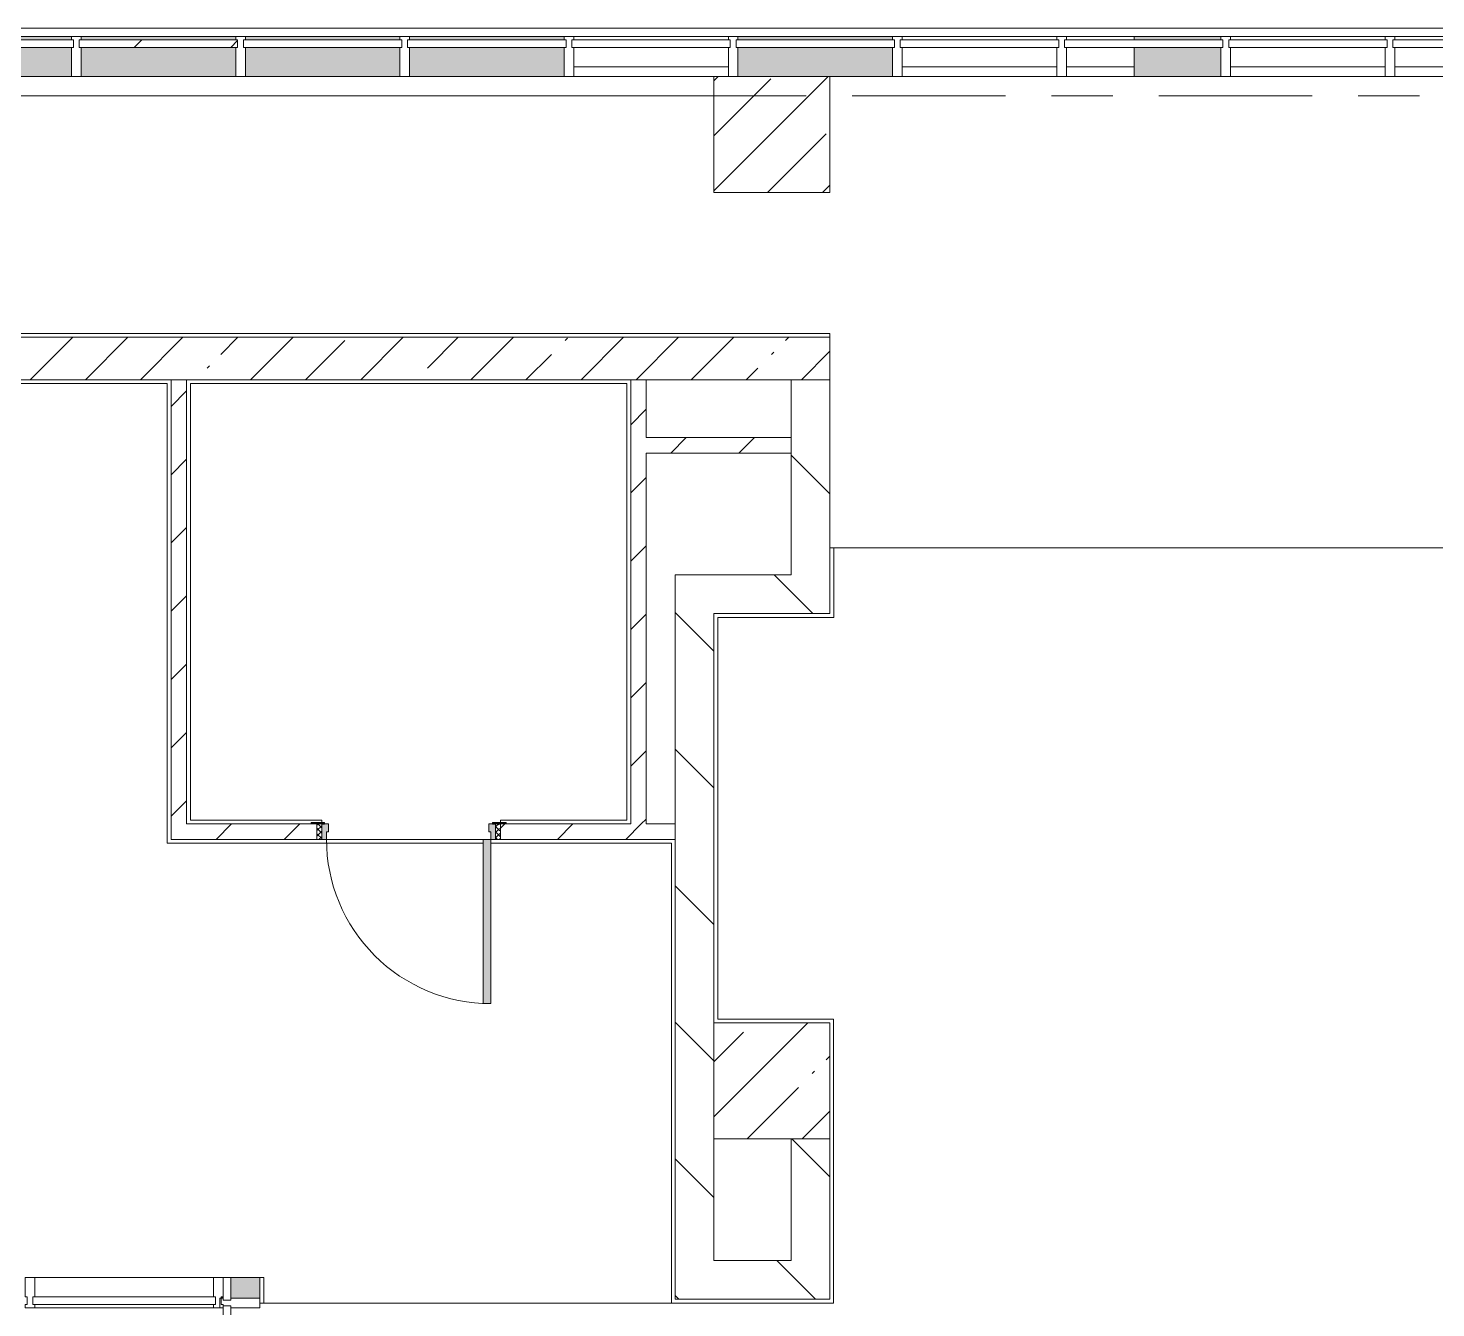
# Model space of a CAD drawing. Header units: millimetres. Extents: x 54725 to 263872, y -8553 to 29614.
# Drawn here: x 142422 to 149709, y 20725 to 27350 of the extents above; entities that cross this region are included whole.
import ezdxf

# ---------------------------------------------------------------- set-up
doc = ezdxf.new("R2010")
doc.units = ezdxf.units.MM
doc.linetypes.add('Осевая', pattern=[1587.5, 317.5, -238.125, 793.75, -238.125])
for name, color, linetype, lineweight, true_color in [('A-DETL-GENF-4', 7, 'Continuous', 5, 0xaaaaaa), ('A-DETL-GENF-5', 7, 'Continuous', 5, 0xe2e2e2), ('A-DOOR-3', 7, 'Continuous', 5, 0xaaaaaa), ('A-DOOR-4', 7, 'Continuous', 5, 0xe2e2e2), ('A-DOOR-FRAM-2', 7, 'Continuous', 5, 0xe2e2e2), ('A-DOOR-FRAM-3', 7, 'Continuous', 5, 0xaaaaaa), ('A-FLOR-1', 7, 'Continuous', 5, 0xaaaaaa), ('A-GLAZ-CWMG-4', 7, 'Continuous', 5, 0x383e42)]:
    doc.layers.add(name, color=color, linetype=linetype, lineweight=lineweight, true_color=true_color)
for name, color, linetype, lineweight in [('A-GLAZ-CURT-3', 7, 'Continuous', 5), ('A-GLAZ-CWMG-3', 7, 'Continuous', 5), ('A-WALL', 7, 'Continuous', 9), ('A-WALL-4', 7, 'Continuous', 5), ('I-WALL-3', 7, 'Continuous', 5), ('S-COLS', 7, 'Continuous', 5), ('Оси', 7, 'Continuous', 9), ('Оси-2', 7, 'Осевая', 9)]:
    doc.layers.add(name, color=color, linetype=linetype, lineweight=lineweight)
pattern_1 = [(45, (136861.56, 0), (-176.7767, 176.7767), [])]
pattern_2 = [(135, (136861.56, 0), (-353.553, -353.553), [])]

# ---------------------------------------------------------------- blocks, each defined once
blk = doc.blocks.new('Системная панель - Стекло - 40мм-22856067-Общий план 1 этажа с размещением фрагментов 1_10-1_12')
at = {"layer": 'A-GLAZ-CURT-3'}
h = blk.add_hatch(dxfattribs=at)
h.set_pattern_fill('FP_97', color=256, style=0, pattern_type=2)
h.set_pattern_definition([(45, (-9285, -26790), (-1414.21, 1414.21), [1000, -3000]), (45, (-10285, -27290), (-1414.21, 1414.21), [3000, -1000]), (45, (-8285, -27790), (-1414.21, 1414.21), [1000, -3000])])
h.paths.add_polyline_path([(410, -40), (410, 0), (-410, 0), (-410, -40), (400, -40)])
for p, q in [((410, 0), (-410, 0)), ((-410, 0), (-410, -40)), ((-410, -40), (410, -40)), ((410, -40), (410, 0))]:
    blk.add_line(p, q, dxfattribs=at)
blk = doc.blocks.new('Системная панель - Стекло - 40мм-V139-Общий план 1 этажа с размещением фрагментов 1_10-1_12')
at = {"layer": 'A-GLAZ-CURT-3'}
for p, q in [((410, 0), (-410, 0)), ((-410, 0), (-410, -40)), ((-410, -40), (410, -40)), ((410, -40), (410, 0))]:
    blk.add_line(p, q, dxfattribs=at)
blk = doc.blocks.new('Системная панель - Стекло - 40мм-22856068-Общий план 1 этажа с размещением фрагментов 1_10-1_12')
at = {"layer": 'A-GLAZ-CURT-3'}
h = blk.add_hatch(dxfattribs=at)
h.set_pattern_fill('FP_98', color=256, style=0, pattern_type=2)
h.set_pattern_definition([(45, (-11835.1, -26790), (-1414.21, 1414.21), [1000, -3000]), (45, (-12835.1, -27290), (-1414.21, 1414.21), [3000, -1000]), (45, (-10835.1, -27790), (-1414.21, 1414.21), [1000, -3000])])
h.paths.add_polyline_path([(410.1, -40), (410.1, 0), (-410.1, 0), (-410.1, -40), (400.1, -40)])
for p, q in [((410.1, 0), (-410.1, 0)), ((-410.1, 0), (-410.1, -40)), ((-410.1, -40), (410.1, -40)), ((410.1, -40), (410.1, 0))]:
    blk.add_line(p, q, dxfattribs=at)
blk = doc.blocks.new('Системная панель - Стекло - 40мм-V140-Общий план 1 этажа с размещением фрагментов 1_10-1_12')
at = {"layer": 'A-GLAZ-CURT-3'}
for p, q in [((410, 0), (-410, 0)), ((-410, 0), (-410, -40)), ((-410, -40), (410, -40)), ((410, -40), (410, 0))]:
    blk.add_line(p, q, dxfattribs=at)
blk = doc.blocks.new('Системная панель - Стекло - 40мм-V141-Общий план 1 этажа с размещением фрагментов 1_10-1_12')
at = {"layer": 'A-GLAZ-CURT-3'}
for p, q in [((397.5, 0), (-397.5, 0)), ((-397.5, 0), (-397.5, -40)), ((397.5, -40), (397.5, 0)), ((-397.5, -40), (397.5, -40))]:
    blk.add_line(p, q, dxfattribs=at)
blk = doc.blocks.new('Прямоугольный импост - Импост структурный с накладкой - 160мм-20149069-Общий план 1 этажа с размещением фрагментов 1_10-1_12')
at = {"layer": 'A-GLAZ-CWMG-3'}
for p, q in [((9185, 27307), (8385, 27307)), ((9185, 27150), (8385, 27150))]:
    blk.add_line(p, q, dxfattribs=at)
blk = doc.blocks.new('Прямоугольный импост - Импост структурный с накладкой - 160мм-23251633-Общий план 1 этажа с размещением фрагментов 1_10-1_12')
at = {"layer": 'A-GLAZ-CWMG-3'}
for p, q in [((11285, 27307), (10935, 27307)), ((11285, 27307), (11285, 27290)), ((11285, 27250), (11285, 27150)), ((11285, 27150), (10935, 27150))]:
    blk.add_line(p, q, dxfattribs=at)
blk = doc.blocks.new('Прямоугольный импост - Импост структурный с накладкой - 190мм-23251634-Общий план 1 этажа с размещением фрагментов 1_10-1_12')
at = {"layer": 'A-GLAZ-CWMG-4'}
for points in [[(11285, 27290), (11735.3, 27290), (11735.3, 27307), (11285, 27307)], [(11645.5, 27100), (11735.3, 27100), (11735.3, 27250), (11285, 27250), (11285, 27100)]]:
    blk.add_hatch(color=256, dxfattribs=at).paths.add_polyline_path(points)
at = {"layer": 'A-GLAZ-CWMG-3'}
for p, q in [((11285, 27290), (11285, 27307)), ((11735.3, 27307), (11285, 27307)), ((11285, 27100), (11285, 27250)), ((11735.3, 27100), (11285, 27100))]:
    blk.add_line(p, q, dxfattribs=at)
blk = doc.blocks.new('Прямоугольный импост - Импост структурный с накладкой - 160мм-22794257-Общий план 1 этажа с размещением фрагментов 1_10-1_12')
at = {"layer": 'A-GLAZ-CWMG-3'}
for p, q in [((4935, 27307), (4160, 27307)), ((4935, 27150), (4160, 27150))]:
    blk.add_line(p, q, dxfattribs=at)
blk = doc.blocks.new('Прямоугольный импост - Импост структурный с накладкой - 190мм-20153693-Общий план 1 этажа с размещением фрагментов 1_10-1_12')
at = {"layer": 'A-GLAZ-CWMG-3'}
for p, q in [((-25, 40), (-25, 190)), ((-25, 190), (25, 190)), ((25, 190), (25, 40)), ((-15, 40), (-25, 40)), ((-25, -17), (-25, 0)), ((-25, 0), (-15, 0)), ((-15, 0), (-15, 40)), ((15, 40), (15, 0)), ((25, 40), (15, 40)), ((15, 0), (25, 0)), ((25, 0), (25, -17)), ((25, -17), (-25, -17))]:
    blk.add_line(p, q, dxfattribs=at)
blk = doc.blocks.new('Прямоугольный импост - Импост структурный с накладкой - 160мм-19877844-Общий план 1 этажа с размещением фрагментов 1_10-1_12')
at = {"layer": 'A-GLAZ-CWMG-3'}
for p, q in [((-50, 0), (-50, 17)), ((-50, 17), (0, 17)), ((-40, 0), (-50, 0)), ((-40, -40), (-40, 0)), ((0, 0), (-10, 0)), ((-10, 0), (-10, -40)), ((0, 7), (0, 0)), ((-50, -140), (-50, -40)), ((-50, -40), (-40, -40)), ((-10, -40), (0, -40)), ((0, -40), (0, -140)), ((0, -140), (-50, -140))]:
    blk.add_line(p, q, dxfattribs=at)
blk = doc.blocks.new('Прямоугольный импост - Импост структурный с накладкой - 190мм-24242608-Общий план 1 этажа с размещением фрагментов 1_10-1_12')
at = {"layer": 'A-GLAZ-CWMG-4'}
for points in [[(6760, 20775), (6760, 20882), (6610, 20882), (6610, 20775)], [(6560, 20775), (6570, 20775), (6570, 20782), (6560, 20782)]]:
    blk.add_hatch(color=256, dxfattribs=at).paths.add_polyline_path(points)
at = {"layer": 'A-GLAZ-CWMG-3'}
for p in [(6610, 20882), (6760, 20775)]:
    blk.add_line(p, (6760, 20882), dxfattribs=at)
blk = doc.blocks.new('Системная панель - Стекло - 40мм-V165-Общий план 1 этажа с размещением фрагментов 1_10-1_12')
at = {"layer": 'A-GLAZ-CURT-3'}
for p, q in [((410, 0), (-410, 0)), ((-410, 0), (-410, -40)), ((-410, -40), (410, -40)), ((410, -40), (410, 0))]:
    blk.add_line(p, q, dxfattribs=at)
blk = doc.blocks.new('Прямоугольный импост - Импост структурный с накладкой - 190мм-23186023-Общий план 1 этажа с размещением фрагментов 1_10-1_12')
at = {"layer": 'A-GLAZ-CWMG-4'}
for points in [[(10035, 27290), (10035, 27307), (9235, 27307), (9235, 27290), (9547.9, 27290)], [(9547.9, 27100), (10035, 27100), (10035, 27250), (9235, 27250), (9235, 27100)]]:
    blk.add_hatch(color=256, dxfattribs=at).paths.add_polyline_path(points)
at = {"layer": 'A-GLAZ-CWMG-3'}
for p, q in [((10035, 27307), (9235, 27307)), ((10035, 27100), (9710, 27100))]:
    blk.add_line(p, q, dxfattribs=at)
blk = doc.blocks.new('Прямоугольный импост - Импост структурный с накладкой - 190мм-V166-Общий план 1 этажа с размещением фрагментов 1_10-1_12')
at = {"layer": 'A-GLAZ-CWMG-3'}
for p, q in [((-25, 40), (-25, 190)), ((25, 190), (25, 40)), ((-15, 40), (-25, 40)), ((-25, -17), (-25, 0)), ((-25, 0), (-15, 0)), ((-15, 0), (-15, 40)), ((15, 40), (15, 0)), ((25, 40), (15, 40)), ((15, 0), (25, 0)), ((25, 0), (25, -17)), ((25, -17), (-25, -17))]:
    blk.add_line(p, q, dxfattribs=at)
blk = doc.blocks.new('Системная панель - Стекло - 40мм-V167-Общий план 1 этажа с размещением фрагментов 1_10-1_12')
at = {"layer": 'A-GLAZ-CURT-3'}
for p, q in [((410, 0), (-410, 0)), ((-410, 0), (-410, -40)), ((-410, -40), (410, -40)), ((410, -40), (410, 0))]:
    blk.add_line(p, q, dxfattribs=at)
blk = doc.blocks.new('Прямоугольный импост - Импост структурный с накладкой - 190мм-V168-Общий план 1 этажа с размещением фрагментов 1_10-1_12')
at = {"layer": 'A-GLAZ-CWMG-4'}
for points in [[(8335, 27290), (8335, 27307), (7535, 27307), (7535, 27290)], [(7535, 27100), (8335, 27100), (8335, 27250), (7535, 27250), (7535, 27150)]]:
    blk.add_hatch(color=256, dxfattribs=at).paths.add_polyline_path(points)
at = {"layer": 'A-GLAZ-CWMG-3'}
for p, q in [((8335, 27307), (7535, 27307)), ((8335, 27100), (7535, 27100))]:
    blk.add_line(p, q, dxfattribs=at)
blk = doc.blocks.new('Системная панель - Стекло - 40мм-V196-Общий план 1 этажа с размещением фрагментов 1_10-1_12')
at = {"layer": 'A-GLAZ-CURT-3'}
for p, q in [((410, 0), (-410, 0)), ((-410, 0), (-410, -40)), ((-410, -40), (410, -40)), ((410, -40), (410, 0))]:
    blk.add_line(p, q, dxfattribs=at)
blk = doc.blocks.new('Системная панель - Стекло - 40мм-V197-Общий план 1 этажа с размещением фрагментов 1_10-1_12')
at = {"layer": 'A-GLAZ-CURT-3'}
for p, q in [((410, 0), (-410, 0)), ((-410, 0), (-410, -40)), ((-410, -40), (410, -40)), ((410, -40), (410, 0))]:
    blk.add_line(p, q, dxfattribs=at)
blk = doc.blocks.new('110_Дверь_СКБ_1Ст_Внутренняя1 - Д-8т 950x2100h_СУ-31746493-Общий план 1 этажа с размещением фрагментов 1_10-1_12')
at = {"layer": 'A-DOOR-3'}
h = blk.add_hatch(dxfattribs=at)
h.set_pattern_fill('FP_26', color=256, style=0, pattern_type=2)
h.set_pattern_definition([(135, (1826.41, 104.685), (-14.14214, -14.14214), []), (225, (1826.41, 104.685), (14.14214, -14.14214), [])])
h.paths.add_polyline_path([(462.5, 40), (462.5, -40), (487.5, -40), (487.5, 40)])
at = {"layer": 'A-DOOR-4'}
h = blk.add_hatch(color=256, dxfattribs=at)
h.paths.add_polyline_path([(437.5, 40), (437.5, 0), (427.5, 0), (427.5, -40), (462.5, -40), (462.5, 40)])
h.paths.add_polyline_path([(-437.5, 40), (-437.5, -40), (-402.5, -40), (-402.5, 0), (-412.5, 0), (-412.5, 40), (-433.5, 40)])
at = {"layer": 'A-DOOR-FRAM-2'}
for points in [[(-412.5, 890), (-412.5, 40), (-372.5, 40), (-372.5, 890)], [(-422.5, -40), (-492.5, -40), (-492.5, -48), (-422.5, -48)], [(462.5, -40), (447.5, -40), (447.5, -48), (517.5, -48), (517.5, -40), (487.5, -40)]]:
    blk.add_hatch(color=256, dxfattribs=at).paths.add_polyline_path(points)
at = {"layer": 'A-DOOR-FRAM-3'}
h = blk.add_hatch(dxfattribs=at)
h.set_pattern_fill('FP_27', color=256, style=0, pattern_type=2)
h.set_pattern_definition([(45, (-296.384, 104.685), (-14.1421, 14.1421), []), (135, (-296.384, 104.685), (-14.1421, -14.1421), [])])
h.paths.add_polyline_path([(-462.5, 40), (-456.7, -40), (-437.5, -40), (-437.5, 40)])
at = {"layer": 'A-DOOR-3'}
for p, q in [((-412.5, 890), (-412.5, 40)), ((-372.5, 890), (-412.5, 890)), ((-372.5, 40), (-372.5, 890)), ((-412.5, 40), (-372.5, 40))]:
    blk.add_line(p, q, dxfattribs=at)
blk.add_arc((-412.5, 40), 850, 360, 90, dxfattribs=at)
at = {"layer": 'A-DOOR-FRAM-3'}
for p, q in [((-437.5, 40), (-462.5, 40)), ((-462.5, 40), (-462.5, -40)), ((-412.5, 40), (-437.5, 40)), ((-437.5, 40), (-437.5, -40)), ((-437.5, -40), (-437.5, 40)), ((-412.5, 0), (-412.5, 40)), ((-402.5, 0), (-412.5, 0)), ((-402.5, -40), (-402.5, 0)), ((437.5, 0), (427.5, 0)), ((427.5, 0), (427.5, -40)), ((437.5, 40), (437.5, 0)), ((462.5, 40), (437.5, 40)), ((462.5, -40), (462.5, 40)), ((487.5, 40), (462.5, 40)), ((462.5, 40), (462.5, -40)), ((487.5, -40), (487.5, 40)), ((-422.5, -40), (-492.5, -40)), ((-492.5, -40), (-492.5, -48)), ((-492.5, -48), (-422.5, -48)), ((-462.5, -40), (-437.5, -40)), ((-422.5, -39), (-437.5, -39)), ((-437.5, -39), (-437.5, -40)), ((-437.5, -40), (-402.5, -40)), ((-437.5, -40), (-422.5, -40)), ((-422.5, -40), (-422.5, -39)), ((-422.5, -48), (-422.5, -40)), ((427.5, -40), (462.5, -40)), ((462.5, -39), (447.5, -39)), ((447.5, -39), (447.5, -40)), ((447.5, -40), (462.5, -40)), ((517.5, -40), (447.5, -40)), ((447.5, -40), (447.5, -48)), ((447.5, -48), (517.5, -48)), ((462.5, -40), (462.5, -39)), ((462.5, -40), (487.5, -40)), ((517.5, -48), (517.5, -40))]:
    blk.add_line(p, q, dxfattribs=at)
blk = doc.blocks.new('Системная панель - Стекло - 40мм-31929511-Общий план 1 этажа с размещением фрагментов 1_10-1_12')
at = {"layer": 'A-GLAZ-CURT-3'}
for p, q in [((58.5, 40), (-58.5, 40)), ((-58.5, 40), (-58.5, 0)), ((-58.5, 0), (58.5, 0)), ((58.5, 0), (58.5, 40))]:
    blk.add_line(p, q, dxfattribs=at)
blk = doc.blocks.new('Системная панель - Стекло - 40мм-V203-Общий план 1 этажа с размещением фрагментов 1_10-1_12')
at = {"layer": 'A-GLAZ-CURT-3'}
h = blk.add_hatch(dxfattribs=at)
h.set_pattern_fill('FP_154', color=256, style=0, pattern_type=2)
h.set_pattern_definition([(45, (-6735, -26790), (-1414.21, 1414.21), [1000, -3000]), (45, (-7735, -27290), (-1414.21, 1414.21), [3000, -1000]), (45, (-5735, -27790), (-1414.21, 1414.21), [1000, -3000])])
h.paths.add_polyline_path([(400, -40), (410, -40), (410, 0), (-410, 0), (-410, -40), (-400, -40)])
for p, q in [((410, 0), (-410, 0)), ((-410, 0), (-410, -40)), ((-410, -40), (410, -40)), ((410, -40), (410, 0))]:
    blk.add_line(p, q, dxfattribs=at)
blk = doc.blocks.new('Системная панель - Стекло - 40мм-23770450-Общий план 1 этажа с размещением фрагментов 1_10-1_12')
at = {"layer": 'A-GLAZ-CURT-3'}
for p, q in [((472.5, 40), (-472.5, 40)), ((-472.5, 40), (-472.5, 0)), ((-472.5, 0), (472.5, 0)), ((472.5, 0), (472.5, 40))]:
    blk.add_line(p, q, dxfattribs=at)
blk = doc.blocks.new('Прямоугольный импост - Импост структурный с накладкой - 160мм-23770448-Общий план 1 этажа с размещением фрагментов 1_10-1_12')
at = {"layer": 'A-GLAZ-CWMG-3'}
for p, q in [((6520, 20882), (5595, 20882)), ((6520, 20725), (5595, 20725))]:
    blk.add_line(p, q, dxfattribs=at)
blk = doc.blocks.new('Прямоугольный импост - Импост структурный с накладкой - 160мм-19877843-Общий план 1 этажа с размещением фрагментов 1_10-1_12')
at = {"layer": 'A-GLAZ-CWMG-3'}
for p, q in [((-25, 0), (-25, 17)), ((-25, 17), (25, 17)), ((-15, 0), (-25, 0)), ((-15, -40), (-15, 0)), ((25, 0), (15, 0)), ((15, 0), (15, -40)), ((25, 17), (25, 0)), ((-25, -140), (-25, -40)), ((-25, -40), (-15, -40)), ((15, -40), (25, -40)), ((25, -40), (25, -140)), ((25, -140), (-25, -140))]:
    blk.add_line(p, q, dxfattribs=at)
blk = doc.blocks.new('BSC_Колонна _Прямоугольная - 600х600-V210-Общий план 1 этажа с размещением фрагментов 1_10-1_12')
at = {"layer": 'S-COLS'}
h = blk.add_hatch(dxfattribs=at)
h.set_pattern_fill('FP_160', color=256, style=0, pattern_type=2)
h.set_pattern_definition([(45, (-9410, -26800), (-285.123, 285.123), []), (45, (-9124.88, -26800), (-285.123, 285.123), [504.031, -100.806, 16.764, -84.042])])
h.paths.add_polyline_path([(-300, -300), (300, -300), (300, 300), (-300, 300), (-300, -103.3)])
for p, q in [((300, 300), (-300, 300)), ((-300, 300), (-300, -300)), ((300, -300), (300, 300)), ((-300, -300), (300, -300))]:
    blk.add_line(p, q, dxfattribs=at)
blk = doc.blocks.new('Прямоугольный импост - Импост структурный с накладкой - 190мм-V217-Общий план 1 этажа с размещением фрагментов 1_10-1_12')
at = {"layer": 'A-GLAZ-CWMG-3'}
for p, q in [((-25, 0), (-25, 17)), ((-25, 17), (25, 17)), ((-15, 0), (-25, 0)), ((-15, -40), (-15, 0)), ((25, 17), (25, 0)), ((-25, -190), (-25, -40)), ((-25, -40), (-15, -40)), ((25, -40), (25, -190)), ((25, -190), (-25, -190))]:
    blk.add_line(p, q, dxfattribs=at)
blk = doc.blocks.new('Дверь_Витражная_остекление_ - ДВН_ДАО_Главный вход_1800 в свету 3-32257949-Общий план 1 этажа с размещением фрагментов 1_10-1_12')
at = {"layer": 'A-DETL-GENF-5'}
for points in [[(-707, -135.7), (-707, -17), (-752, -17), (-752, -504), (-707, -504), (-707, -168.6)], [(860, -17), (815, -17), (815, -1000), (860, -1000)]]:
    blk.add_hatch(color=256, dxfattribs=at).paths.add_polyline_path(points)
at = {"layer": 'A-DETL-GENF-4'}
for p, q in [((-752, -504), (-752, -17)), ((-752, -17), (-752, -504)), ((-707, -504), (-707, -17)), ((-707, -504), (-707, -17)), ((815, -1000), (815, -17)), ((815, -17), (815, -1000)), ((860, -1000), (860, -17)), ((860, -1000), (860, -17)), ((-752, -80), (-707, -80)), ((-742, -424), (-742, -80)), ((-698, -424), (-698, -80)), ((806, -920), (806, -80)), ((860, -80), (815, -80)), ((850, -920), (850, -80)), ((-752, -424), (-707, -424)), ((-752, -504), (-707, -504)), ((-752, -504), (-707, -504)), ((860, -920), (815, -920)), ((860, -1000), (815, -1000)), ((815, -1000), (860, -1000))]:
    blk.add_line(p, q, dxfattribs=at)
at = {"layer": 'A-DOOR-3'}
for p, q in [((-860, 40), (-752, 40)), ((-860, 0), (-860, 40)), ((-752, 40), (-752, 0)), ((752, 40), (860, 40)), ((752, 0), (752, 40)), ((860, 40), (860, 0)), ((-752, 0), (-860, 0)), ((-752, -504), (-752, -17)), ((860, 0), (752, 0)), ((752, -1000), (752, -17))]:
    blk.add_line(p, q, dxfattribs=at)
for centre, radius, start, end in [((-752, 0), 504, 270, 358.01682), ((752, 0), 1000, 180.98524, 270)]:
    blk.add_arc(centre, radius, start, end, dxfattribs=at)
blk = doc.blocks.new('BSC_Колонна _Прямоугольная - 600х600-23998051-Общий план 1 этажа с размещением фрагментов 1_10-1_12')
at = {"layer": 'S-COLS'}
h = blk.add_hatch(dxfattribs=at)
h.set_pattern_fill('FP_182', color=256, style=0, pattern_type=2)
h.set_pattern_definition([(45, (-9410, -21900), (-285.123, 285.123), []), (45, (-9124.88, -21900), (-285.123, 285.123), [504.031, -100.806, 16.764, -84.042])])
h.paths.add_polyline_path([(300, -300), (300, 300), (-300, 300), (-300, -300), (137.9, -300)])
for p, q in [((300, 300), (-300, 300)), ((-300, 300), (-300, -300)), ((300, -300), (300, 300)), ((-300, -300), (300, -300))]:
    blk.add_line(p, q, dxfattribs=at)

msp = doc.modelspace()

# ---------------------------------------------------------------- hatches: boundary and pattern name
at = {"layer": 'I-WALL-3'}
h = msp.add_hatch(dxfattribs=at)
h.set_pattern_fill('FP_61', color=256, style=0, pattern_type=2)
h.set_pattern_definition([(45, (136861.56, 0), (-285.123, 285.123), []), (45, (137146.7, 0), (-285.123, 285.123), [504.031, -100.806, 16.764, -84.042])])
h.paths.add_polyline_path([(143141.6, 25530), (146571.6, 25530), (146571.6, 25750), (140921.6, 25750), (140921.6, 25530), (142214.2, 25530)])
h = msp.add_hatch(dxfattribs=at)
h.set_pattern_fill('FP_82', color=256, style=0, pattern_type=2)
h.set_pattern_definition(pattern_1)
h.paths.add_polyline_path([(143176.7, 23150), (143241.6, 23150), (143241.6, 25530), (143161.6, 25530), (143161.6, 23150)])
h = msp.add_hatch(dxfattribs=at)
h.set_pattern_fill('FP_82', color=256, style=0, pattern_type=2)
h.set_pattern_definition(pattern_1)
h.paths.add_polyline_path([(145541.6, 23230), (145621.6, 23230), (145621.6, 25530), (145541.6, 25530), (145541.6, 23250)])
h = msp.add_hatch(dxfattribs=at)
h.set_pattern_fill('FP_83', color=256, style=0, pattern_type=2)
h.set_pattern_definition(pattern_2)
h.paths.add_polyline_path([(146409.4, 24520), (146571.6, 24520), (146571.6, 25530), (146371.6, 25530), (146371.6, 24520)])
h = msp.add_hatch(dxfattribs=at)
h.set_pattern_fill('FP_82', color=256, style=0, pattern_type=2)
h.set_pattern_definition(pattern_1)
h.paths.add_polyline_path([(145621.6, 25150), (146371.6, 25150), (146371.6, 25230), (145621.6, 25230), (145621.6, 25210.4)])
h = msp.add_hatch(dxfattribs=at)
h.set_pattern_fill('FP_83', color=256, style=0, pattern_type=2)
h.set_pattern_definition(pattern_2)
h.paths.add_polyline_path([(145771.6, 23150), (145971.6, 23150), (145971.6, 24520), (145771.6, 24520), (145771.6, 23230)])
h = msp.add_hatch(dxfattribs=at)
h.set_pattern_fill('FP_83', color=256, style=0, pattern_type=2)
h.set_pattern_definition(pattern_2)
h.paths.add_polyline_path([(146571.6, 24320), (146571.6, 24520), (145971.6, 24520), (145971.6, 24320), (146409.4, 24320)])
h = msp.add_hatch(dxfattribs=at)
h.set_pattern_fill('FP_82', color=256, style=0, pattern_type=2)
h.set_pattern_definition(pattern_1)
h.paths.add_polyline_path([(145521.6, 23150), (145771.6, 23150), (145771.6, 23230), (144866.6, 23230), (144866.6, 23150)])
h.paths.add_polyline_path([(143241.6, 23150), (143916.6, 23150), (143916.6, 23230), (143241.6, 23230), (143241.6, 23186.9)])
h = msp.add_hatch(dxfattribs=at)
h.set_pattern_fill('FP_83', color=256, style=0, pattern_type=2)
h.set_pattern_definition(pattern_2)
h.paths.add_polyline_path([(145771.6, 20970), (145971.6, 20970), (145971.6, 23150), (145771.6, 23150), (145771.6, 20980.8)])
h = msp.add_hatch(dxfattribs=at)
h.set_pattern_fill('FP_83', color=256, style=0, pattern_type=2)
h.set_pattern_definition(pattern_2)
h.paths.add_polyline_path([(146571.6, 20970), (146571.6, 21600), (146371.6, 21600), (146371.6, 20970), (146409.4, 20970)])
h = msp.add_hatch(dxfattribs=at)
h.set_pattern_fill('FP_83', color=256, style=0, pattern_type=2)
h.set_pattern_definition(pattern_2)
h.paths.add_polyline_path([(146571.6, 20770), (146571.6, 20970), (145771.6, 20970), (145771.6, 20770), (146564.4, 20770)])

# ---------------------------------------------------------------- linework, layer by layer
at = {"layer": 'A-FLOR-1'}
for p, q in [((145971.6, 27100), (145246.6, 27100)), ((147746.6, 27100), (146946.6, 27100)), ((148146.6, 27100), (147796.6, 27100)), ((149446.8, 27100), (148646.8, 27100)), ((150271.8, 27100), (149496.8, 27100)), ((140922.7, 25770), (146571.6, 25770)), ((146571.6, 25770), (146571.6, 25750)), ((143141.6, 25510), (140922.7, 25510)), ((143141.6, 23130), (143141.6, 25510)), ((145521.6, 25510), (143261.6, 25510)), ((143261.6, 25510), (143261.6, 23250)), ((145521.6, 23250), (145521.6, 25510)), ((146571.6, 24660), (151210.4, 24660)), ((146592.6, 24660), (146592.6, 24299)), ((146592.6, 24299), (145991.6, 24299)), ((145991.6, 24299), (145991.6, 22220)), ((143261.6, 23250), (143941.6, 23250)), ((143941.6, 23250), (143941.6, 23238)), ((144866.6, 23238), (144866.6, 23250)), ((144866.6, 23250), (145521.6, 23250)), ((144776.6, 23130), (143141.6, 23130)), ((143966.6, 23150), (144776.6, 23150)), ((145751.6, 23130), (144816.6, 23130)), ((145751.6, 20750), (145751.6, 23130)), ((145991.6, 22220), (146591.6, 22220)), ((146591.6, 22220), (146591.6, 20750)), ((143621.6, 20882), (143641.6, 20882)), ((143641.6, 20882), (143641.6, 20750)), ((146591.6, 20750), (143621.6, 20750))]:
    msp.add_line(p, q, dxfattribs=at)
at = {"layer": 'A-WALL'}
for p, q in [((143241.6, 25530), (143161.6, 25530)), ((145621.6, 25530), (145541.6, 25530)), ((146571.6, 25530), (146371.6, 25530)), ((146371.6, 25150), (146371.6, 25230)), ((145771.6, 23150), (145771.6, 23230))]:
    msp.add_line(p, q, dxfattribs=at)
at = {"layer": 'A-WALL-4'}
msp.add_line((140921.6, 27350), (154671.8, 27350), dxfattribs=at)
at = {"layer": 'I-WALL-3'}
for p, q in [((146571.6, 25750), (140921.6, 25750)), ((146571.6, 24320), (146571.6, 25750)), ((140921.6, 25530), (143161.6, 25530)), ((143161.6, 25530), (143161.6, 23150)), ((143241.6, 23230), (143241.6, 25530)), ((143241.6, 25530), (145541.6, 25530)), ((145541.6, 25530), (145541.6, 23230)), ((145621.6, 25530), (146371.6, 25530)), ((145621.6, 25230), (145621.6, 25530)), ((146371.6, 25530), (146371.6, 25230)), ((146371.6, 25230), (145621.6, 25230)), ((145621.6, 23230), (145621.6, 25150)), ((145621.6, 25150), (146371.6, 25150)), ((146371.6, 25150), (146371.6, 24520)), ((145771.6, 24520), (145771.6, 23230)), ((146371.6, 24520), (145771.6, 24520)), ((145971.6, 22200), (145971.6, 24320)), ((145971.6, 24320), (146571.6, 24320)), ((143886.6, 23230), (143241.6, 23230)), ((145541.6, 23230), (144896.6, 23230)), ((145771.6, 23230), (145621.6, 23230)), ((143161.6, 23150), (143916.6, 23150)), ((144866.6, 23150), (145771.6, 23150)), ((145771.6, 23150), (145771.6, 20770)), ((145971.6, 20970), (145971.6, 21600)), ((146371.6, 21600), (146371.6, 20970)), ((146571.6, 20770), (146571.6, 21600)), ((146371.6, 20970), (145971.6, 20970)), ((145771.6, 20770), (146571.6, 20770))]:
    msp.add_line(p, q, dxfattribs=at)
at = {"layer": 'Оси'}
msp.add_line((133632.8, 27000), (146132.8, 27000), dxfattribs=at)
at = {"layer": 'Оси-2'}
msp.add_line((146132.8, 27000), (158152, 27000), dxfattribs=at)

# ---------------------------------------------------------------- block references
at = {"layer": 'A-DOOR-3'}
for name, p, rotation in [('110_Дверь_СКБ_1Ст_Внутренняя1 - Д-8т 950x2100h_СУ-31746493-Общий план 1 этажа с размещением фрагментов 1_10-1_12', (144404.1, 23190), 180), ('Дверь_Витражная_остекление_ - ДВН_ДАО_Главный вход_1800 в свету 3-32257949-Общий план 1 этажа с размещением фрагментов 1_10-1_12', (143431.6, 19875), 269.9999999999999)]:
    msp.add_blockref(name, p, dxfattribs=dict(at, rotation=rotation))
at = {"layer": 'A-GLAZ-CURT-3'}
for name, p in [('Системная панель - Стекло - 40мм-V197-Общий план 1 этажа с размещением фрагментов 1_10-1_12', (142246.6, 27290)), ('Системная панель - Стекло - 40мм-V203-Общий план 1 этажа с размещением фрагментов 1_10-1_12', (143096.6, 27290)), ('Системная панель - Стекло - 40мм-V196-Общий план 1 этажа с размещением фрагментов 1_10-1_12', (143946.6, 27290)), ('Системная панель - Стекло - 40мм-V167-Общий план 1 этажа с размещением фрагментов 1_10-1_12', (144796.6, 27290)), ('Системная панель - Стекло - 40мм-22856067-Общий план 1 этажа с размещением фрагментов 1_10-1_12', (145646.6, 27290)), ('Системная панель - Стекло - 40мм-V165-Общий план 1 этажа с размещением фрагментов 1_10-1_12', (146496.6, 27290)), ('Системная панель - Стекло - 40мм-V139-Общий план 1 этажа с размещением фрагментов 1_10-1_12', (147346.6, 27290)), ('Системная панель - Стекло - 40мм-22856068-Общий план 1 этажа с размещением фрагментов 1_10-1_12', (148196.7, 27290)), ('Системная панель - Стекло - 40мм-V140-Общий план 1 этажа с размещением фрагментов 1_10-1_12', (149046.8, 27290)), ('Системная панель - Стекло - 40мм-V141-Общий план 1 этажа с размещением фрагментов 1_10-1_12', (149884.3, 27290)), ('Системная панель - Стекло - 40мм-23770450-Общий план 1 этажа с размещением фрагментов 1_10-1_12', (142919.1, 20742))]:
    msp.add_blockref(name, p, dxfattribs=at)
at = {"layer": 'A-GLAZ-CURT-3', "rotation": 269.9999999999999}
msp.add_blockref('Системная панель - Стекло - 40мм-31929511-Общий план 1 этажа с размещением фрагментов 1_10-1_12', (143431.6, 20823.5), dxfattribs=at)
at = {"layer": 'A-GLAZ-CWMG-3'}
for name, p in [('Прямоугольный импост - Импост структурный с накладкой - 190мм-V168-Общий план 1 этажа с размещением фрагментов 1_10-1_12', (134311.6, 0)), ('Прямоугольный импост - Импост структурный с накладкой - 190мм-V168-Общий план 1 этажа с размещением фрагментов 1_10-1_12', (135161.6, 0)), ('Прямоугольный импост - Импост структурный с накладкой - 190мм-V168-Общий план 1 этажа с размещением фрагментов 1_10-1_12', (136011.6, 0)), ('Прямоугольный импост - Импост структурный с накладкой - 190мм-V168-Общий план 1 этажа с размещением фрагментов 1_10-1_12', (136861.6, 0)), ('Прямоугольный импост - Импост структурный с накладкой - 160мм-20149069-Общий план 1 этажа с размещением фрагментов 1_10-1_12', (136861.6, 0)), ('Прямоугольный импост - Импост структурный с накладкой - 190мм-23186023-Общий план 1 этажа с размещением фрагментов 1_10-1_12', (136861.6, 0)), ('Прямоугольный импост - Импост структурный с накладкой - 160мм-20149069-Общий план 1 этажа с размещением фрагментов 1_10-1_12', (138561.6, 0)), ('Прямоугольный импост - Импост структурный с накладкой - 160мм-23251633-Общий план 1 этажа с размещением фрагментов 1_10-1_12', (136861.6, 0)), ('Прямоугольный импост - Импост структурный с накладкой - 190мм-23251634-Общий план 1 этажа с размещением фрагментов 1_10-1_12', (136861.6, 0)), ('Прямоугольный импост - Импост структурный с накладкой - 160мм-20149069-Общий план 1 этажа с размещением фрагментов 1_10-1_12', (140261.8, 0)), ('Прямоугольный импост - Импост структурный с накладкой - 160мм-22794257-Общий план 1 этажа с размещением фрагментов 1_10-1_12', (145336.8, 0)), ('Прямоугольный импост - Импост структурный с накладкой - 160мм-23770448-Общий план 1 этажа с размещением фрагментов 1_10-1_12', (136861.6, 0)), ('Прямоугольный импост - Импост структурный с накладкой - 190мм-24242608-Общий план 1 этажа с размещением фрагментов 1_10-1_12', (136861.6, 0))]:
    msp.add_blockref(name, p, dxfattribs=at)
at = {"layer": 'A-GLAZ-CWMG-3', "extrusion": (0, 0, -1)}
for name, p, rotation in [('Прямоугольный импост - Импост структурный с накладкой - 190мм-20153693-Общий план 1 этажа с размещением фрагментов 1_10-1_12', (-142671.6, 27290), 180), ('Прямоугольный импост - Импост структурный с накладкой - 190мм-20153693-Общий план 1 этажа с размещением фрагментов 1_10-1_12', (-143521.6, 27290), 180), ('Прямоугольный импост - Импост структурный с накладкой - 190мм-20153693-Общий план 1 этажа с размещением фрагментов 1_10-1_12', (-144371.6, 27290), 180), ('Прямоугольный импост - Импост структурный с накладкой - 190мм-20153693-Общий план 1 этажа с размещением фрагментов 1_10-1_12', (-145221.6, 27290), 180), ('Прямоугольный импост - Импост структурный с накладкой - 190мм-V166-Общий план 1 этажа с размещением фрагментов 1_10-1_12', (-146071.6, 27290), 180), ('Прямоугольный импост - Импост структурный с накладкой - 190мм-20153693-Общий план 1 этажа с размещением фрагментов 1_10-1_12', (-146921.6, 27290), 180), ('Прямоугольный импост - Импост структурный с накладкой - 190мм-20153693-Общий план 1 этажа с размещением фрагментов 1_10-1_12', (-147771.6, 27290), 180), ('Прямоугольный импост - Импост структурный с накладкой - 190мм-20153693-Общий план 1 этажа с размещением фрагментов 1_10-1_12', (-148621.8, 27290), 180), ('Прямоугольный импост - Импост структурный с накладкой - 190мм-20153693-Общий план 1 этажа с размещением фрагментов 1_10-1_12', (-149471.8, 27290), 180), ('Прямоугольный импост - Импост структурный с накладкой - 160мм-19877843-Общий план 1 этажа с размещением фрагментов 1_10-1_12', (-142431.6, 20742), 180), ('Прямоугольный импост - Импост структурный с накладкой - 160мм-19877844-Общий план 1 этажа с размещением фрагментов 1_10-1_12', (-143431.6, 20742), 180), ('Прямоугольный импост - Импост структурный с накладкой - 190мм-V217-Общий план 1 этажа с размещением фрагментов 1_10-1_12', (-143431.6, 20750), 270.0000000000001)]:
    msp.add_blockref(name, p, dxfattribs=dict(at, rotation=rotation))
at = {"layer": 'S-COLS'}
for name, p in [('BSC_Колонна _Прямоугольная - 600х600-V210-Общий план 1 этажа с размещением фрагментов 1_10-1_12', (146271.6, 26800)), ('BSC_Колонна _Прямоугольная - 600х600-23998051-Общий план 1 этажа с размещением фрагментов 1_10-1_12', (146271.6, 21900))]:
    msp.add_blockref(name, p, dxfattribs=at)

doc.saveas('drawing.dxf')
